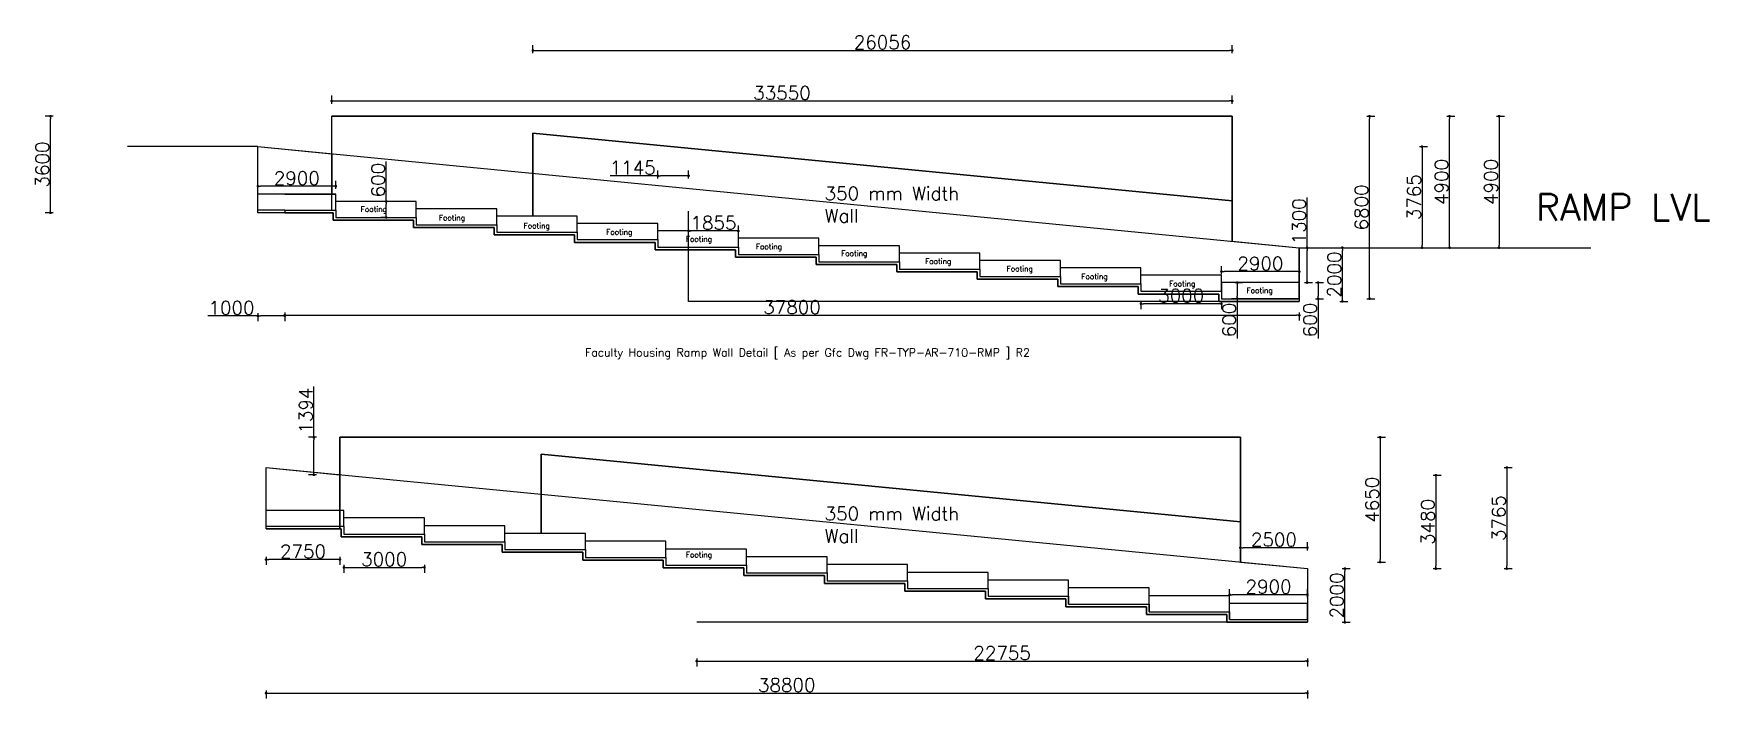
# Model space of a CAD drawing. Extents: x -200722 to 834823, y -494970 to 88783.
# Drawn here: x 772381 to 834823, y -128020 to -103244 of the extents above; entities that cross this region are included whole.
import ezdxf

# ---------------------------------------------------------------- set-up
doc = ezdxf.new("R2010")
doc.units = 0
doc.header["$LTSCALE"] = 100
doc.header["$MEASUREMENT"] = 0
doc.header["$PDMODE"] = 34
doc.layers.get('0').update_dxf_attribs({"linetype": 'CONTINUOUS'})
doc.layers.get('DEFPOINTS').update_dxf_attribs({"linetype": 'CONTINUOUS'})
doc.styles.get("Standard").update_dxf_attribs({"font": 'simplex.shx'})
doc.dimstyles.new('01 S.K', dxfattribs={"dimtxt": 230, "dimasz": 100, "dimexe": 200, "dimexo": 100, "dimgap": 50, "dimtad": 1, "dimdec": 0, "dimzin": 0, "dimdsep": 46, "dimtxsty": 'Standard', "dimblk": 'DOT', "dimcen": 0.09, "dimclrd": 4, "dimclre": 4, "dimclrt": 4, "dimadec": 0, "dimazin": 0, "dimtfac": 1, "dimtdec": 0, "dimtofl": 0, "dimtmove": 0, "dimatfit": 3, "dimfxl": 2, "dimtolj": 1, "dimtzin": 0, "dimarcsym": 1})

# ---------------------------------------------------------------- blocks, each defined once
blk = doc.blocks.new('_DOT')
at = {"color": 0, "linetype": 'ByBlock'}
blk.add_line((-0.5, 0), (-1, 0), dxfattribs=at)
at = {"color": 0, "linetype": 'ByBlock', "const_width": 0.5}
blk.add_lwpolyline([(-0.25, 0, 1), (0.25, 0, 1)], format="xyb", close=True, dxfattribs=at)
blk = doc.blocks.new('*D3039')
at = {"color": 4, "lineweight": -2, "ltscale": 0.4, "transparency": 16777216}
for p, q in [((822058, -106324), (822358, -106324)), ((822158, -113024), (822158, -106424)), ((822058, -113124), (822358, -113124))]:
    blk.add_line(p, q, dxfattribs=at)
at = {"layer": 'DEFPOINTS', "color": 0, "lineweight": -3, "ltscale": 0.4, "transparency": 16777216}
for p in [(819541, -106324), (822158, -106324), (819541, -113124)]:
    blk.add_point(p, dxfattribs=at)
at = {"color": 4, "lineweight": -2, "ltscale": 0.4, "transparency": 16777216, "xscale": 100, "yscale": 100, "zscale": 100}
for p, rotation in [((822158, -106324), 90), ((822158, -113124), 270)]:
    blk.add_blockref('_DOT', p, dxfattribs=dict(at, rotation=rotation))
at = {"color": 4, "lineweight": -3, "ltscale": 0.4, "transparency": 16777216, "insert": (821858, -109724), "char_height": 500, "attachment_point": 5, "rotation": 90}
blk.add_mtext('\\A1;6800', dxfattribs=at)
blk = doc.blocks.new('*D3040')
at = {"color": 4, "lineweight": -2, "ltscale": 0.4, "transparency": 16777216}
for p, q in [((825039, -106324), (825339, -106324)), ((825139, -111124), (825139, -106424)), ((825039, -111224), (825339, -111224))]:
    blk.add_line(p, q, dxfattribs=at)
at = {"layer": 'DEFPOINTS', "color": 0, "lineweight": -3, "ltscale": 0.4, "transparency": 16777216}
for p in [(819541, -106324), (825139, -106324), (819541, -111224)]:
    blk.add_point(p, dxfattribs=at)
at = {"color": 4, "lineweight": -2, "ltscale": 0.4, "transparency": 16777216, "xscale": 100, "yscale": 100, "zscale": 100}
for p, rotation in [((825139, -106324), 90), ((825139, -111224), 270)]:
    blk.add_blockref('_DOT', p, dxfattribs=dict(at, rotation=rotation))
at = {"color": 4, "lineweight": -3, "ltscale": 0.4, "transparency": 16777216, "insert": (824839, -108774), "char_height": 500, "attachment_point": 5, "rotation": 90}
blk.add_mtext('\\A1;4900', dxfattribs=at)
blk = doc.blocks.new('*D3041')
at = {"color": 4, "lineweight": -2, "ltscale": 0.4, "transparency": 16777216}
for p, q in [((785520, -109499), (785520, -108014)), ((785520, -109499), (785320, -109499)), ((785520, -109999), (785520, -109599)), ((785520, -110099), (785320, -110099))]:
    blk.add_line(p, q, dxfattribs=at)
at = {"layer": 'DEFPOINTS', "color": 0, "lineweight": -3, "ltscale": 0.4, "transparency": 16777216}
for p in [(785520, -109499), (785520, -109499), (785520, -110099)]:
    blk.add_point(p, dxfattribs=at)
at = {"color": 4, "lineweight": -2, "ltscale": 0.4, "transparency": 16777216, "xscale": 100, "yscale": 100, "zscale": 100}
for p, rotation in [((785520, -109499), 90), ((785520, -110099), 270)]:
    blk.add_blockref('_DOT', p, dxfattribs=dict(at, rotation=rotation))
at = {"color": 4, "lineweight": -3, "ltscale": 0.4, "transparency": 16777216, "insert": (785220, -108706), "char_height": 500, "attachment_point": 5, "rotation": 90}
blk.add_mtext('\\A1;600', dxfattribs=at)
blk = doc.blocks.new('*D3042')
at = {"color": 4, "lineweight": -2, "ltscale": 0.4, "transparency": 16777216}
for p, q in [((783491, -105858), (783491, -105558)), ((783591, -105758), (816941, -105758)), ((817041, -105858), (817041, -105558))]:
    blk.add_line(p, q, dxfattribs=at)
at = {"layer": 'DEFPOINTS', "color": 0, "lineweight": -3, "ltscale": 0.4, "transparency": 16777216}
for p in [(817041, -105758), (783491, -106324), (817041, -106324)]:
    blk.add_point(p, dxfattribs=at)
at = {"color": 4, "lineweight": -2, "ltscale": 0.4, "transparency": 16777216, "xscale": 100, "yscale": 100, "zscale": 100, "rotation": 180}
blk.add_blockref('_DOT', (783491, -105758), dxfattribs=at)
at = {"color": 4, "lineweight": -2, "ltscale": 0.4, "transparency": 16777216, "xscale": 100, "yscale": 100, "zscale": 100}
blk.add_blockref('_DOT', (817041, -105758), dxfattribs=at)
at = {"color": 4, "lineweight": -3, "ltscale": 0.4, "transparency": 16777216, "insert": (800266, -105458), "char_height": 500, "attachment_point": 5}
blk.add_mtext('\\A1;33550', dxfattribs=at)
blk = doc.blocks.new('*D3043')
at = {"color": 4, "lineweight": -2, "ltscale": 0.4, "transparency": 16777216}
for p, q in [((781741, -113642), (781741, -113942)), ((819541, -113642), (819541, -113942)), ((781841, -113742), (819441, -113742))]:
    blk.add_line(p, q, dxfattribs=at)
at = {"layer": 'DEFPOINTS', "color": 0, "lineweight": -3, "ltscale": 0.4, "transparency": 16777216}
for p in [(781741, -109924), (819541, -113224), (819541, -113742)]:
    blk.add_point(p, dxfattribs=at)
at = {"color": 4, "lineweight": -2, "ltscale": 0.4, "transparency": 16777216, "xscale": 100, "yscale": 100, "zscale": 100, "rotation": 180}
blk.add_blockref('_DOT', (781741, -113742), dxfattribs=at)
at = {"color": 4, "lineweight": -2, "ltscale": 0.4, "transparency": 16777216, "xscale": 100, "yscale": 100, "zscale": 100}
blk.add_blockref('_DOT', (819541, -113742), dxfattribs=at)
at = {"color": 4, "lineweight": -3, "ltscale": 0.4, "transparency": 16777216, "insert": (800641, -113442), "char_height": 500, "attachment_point": 5}
blk.add_mtext('\\A1;37800', dxfattribs=at)
blk = doc.blocks.new('*D3044')
at = {"color": 4, "lineweight": -2, "ltscale": 0.4, "transparency": 16777216}
for p, q in [((821046, -111224), (821346, -111224)), ((821146, -113124), (821146, -111324)), ((821046, -113224), (821346, -113224))]:
    blk.add_line(p, q, dxfattribs=at)
at = {"layer": 'DEFPOINTS', "color": 0, "lineweight": -3, "ltscale": 0.4, "transparency": 16777216}
for p in [(820454, -111224), (821146, -111224), (819541, -113224)]:
    blk.add_point(p, dxfattribs=at)
at = {"color": 4, "lineweight": -2, "ltscale": 0.4, "transparency": 16777216, "xscale": 100, "yscale": 100, "zscale": 100}
for p, rotation in [((821146, -111224), 90), ((821146, -113224), 270)]:
    blk.add_blockref('_DOT', p, dxfattribs=dict(at, rotation=rotation))
at = {"color": 4, "lineweight": -3, "ltscale": 0.4, "transparency": 16777216, "insert": (820846, -112224), "char_height": 500, "attachment_point": 5, "rotation": 90}
blk.add_mtext('\\A1;2000', dxfattribs=at)
blk = doc.blocks.new('*D3045')
at = {"color": 4, "lineweight": -2, "ltscale": 0.4, "transparency": 16777216}
for p, q in [((820141, -112524), (820441, -112524)), ((820241, -112624), (820241, -113024)), ((820141, -113124), (820441, -113124)), ((820241, -113124), (820241, -114610))]:
    blk.add_line(p, q, dxfattribs=at)
at = {"layer": 'DEFPOINTS', "color": 0, "lineweight": -3, "ltscale": 0.4, "transparency": 16777216}
for p in [(819541, -112524), (819541, -113124), (820241, -113124)]:
    blk.add_point(p, dxfattribs=at)
at = {"color": 4, "lineweight": -2, "ltscale": 0.4, "transparency": 16777216, "xscale": 100, "yscale": 100, "zscale": 100}
for p, rotation in [((820241, -112524), 90), ((820241, -113124), 270)]:
    blk.add_blockref('_DOT', p, dxfattribs=dict(at, rotation=rotation))
at = {"color": 4, "lineweight": -3, "ltscale": 0.4, "transparency": 16777216, "insert": (819941, -113917), "char_height": 500, "attachment_point": 5, "rotation": 90}
blk.add_mtext('\\A1;600', dxfattribs=at)
blk = doc.blocks.new('*D3046')
at = {"color": 4, "lineweight": -2, "ltscale": 0.4, "transparency": 16777216}
for p, q in [((819832, -111224), (819832, -109358)), ((819732, -111224), (820032, -111224)), ((819832, -112424), (819832, -111324)), ((819732, -112524), (820032, -112524))]:
    blk.add_line(p, q, dxfattribs=at)
at = {"layer": 'DEFPOINTS', "color": 0, "lineweight": -3, "ltscale": 0.4, "transparency": 16777216}
for p in [(819541, -111224), (819832, -111224), (819541, -112524)]:
    blk.add_point(p, dxfattribs=at)
at = {"color": 4, "lineweight": -2, "ltscale": 0.4, "transparency": 16777216, "xscale": 100, "yscale": 100, "zscale": 100}
for p, rotation in [((819832, -111224), 90), ((819832, -112524), 270)]:
    blk.add_blockref('_DOT', p, dxfattribs=dict(at, rotation=rotation))
at = {"color": 4, "lineweight": -3, "ltscale": 0.4, "transparency": 16777216, "insert": (819532, -110241), "char_height": 500, "attachment_point": 5, "rotation": 90}
blk.add_mtext('\\A1;1300', dxfattribs=at)
blk = doc.blocks.new('*D3047')
at = {"color": 4, "lineweight": -2, "ltscale": 0.4, "transparency": 16777216}
for p, q in [((790985, -103972), (790985, -103672)), ((791085, -103872), (816941, -103872)), ((817041, -103972), (817041, -103672))]:
    blk.add_line(p, q, dxfattribs=at)
at = {"layer": 'DEFPOINTS', "color": 0, "lineweight": -3, "ltscale": 0.4, "transparency": 16777216}
for p in [(817041, -103872), (817041, -109506), (790985, -110049)]:
    blk.add_point(p, dxfattribs=at)
at = {"color": 4, "lineweight": -2, "ltscale": 0.4, "transparency": 16777216, "xscale": 100, "yscale": 100, "zscale": 100, "rotation": 180}
blk.add_blockref('_DOT', (790985, -103872), dxfattribs=at)
at = {"color": 4, "lineweight": -2, "ltscale": 0.4, "transparency": 16777216, "xscale": 100, "yscale": 100, "zscale": 100}
blk.add_blockref('_DOT', (817041, -103872), dxfattribs=at)
at = {"color": 4, "lineweight": -3, "ltscale": 0.4, "transparency": 16777216, "insert": (804013, -103572), "char_height": 500, "attachment_point": 5}
blk.add_mtext('\\A1;26056', dxfattribs=at)
blk = doc.blocks.new('*D3048')
at = {"color": 4, "lineweight": -2, "ltscale": 0.4, "transparency": 16777216}
for p, q in [((773109, -106324), (772809, -106324)), ((773009, -109824), (773009, -106424)), ((773109, -109924), (772809, -109924))]:
    blk.add_line(p, q, dxfattribs=at)
at = {"layer": 'DEFPOINTS', "color": 0, "lineweight": -3, "ltscale": 0.4, "transparency": 16777216}
for p in [(773009, -106324), (783898, -106324), (781741, -109924)]:
    blk.add_point(p, dxfattribs=at)
at = {"color": 4, "lineweight": -2, "ltscale": 0.4, "transparency": 16777216, "xscale": 100, "yscale": 100, "zscale": 100}
for p, rotation in [((773009, -106324), 90), ((773009, -109924), 270)]:
    blk.add_blockref('_DOT', p, dxfattribs=dict(at, rotation=rotation))
at = {"color": 4, "lineweight": -3, "ltscale": 0.4, "transparency": 16777216, "insert": (772709, -108124), "char_height": 500, "attachment_point": 5, "rotation": 90}
blk.add_mtext('\\A1;3600', dxfattribs=at)
blk = doc.blocks.new('*D3049')
at = {"color": 4, "lineweight": -2, "ltscale": 0.4, "transparency": 16777216}
for p, q in [((826882, -106324), (827182, -106324)), ((826982, -106424), (826982, -111124)), ((826882, -111224), (827182, -111224))]:
    blk.add_line(p, q, dxfattribs=at)
at = {"layer": 'DEFPOINTS', "color": 0, "lineweight": -3, "ltscale": 0.4, "transparency": 16777216}
for p in [(817041, -106324), (819541, -111224), (826982, -111224)]:
    blk.add_point(p, dxfattribs=at)
at = {"color": 4, "lineweight": -2, "ltscale": 0.4, "transparency": 16777216, "xscale": 100, "yscale": 100, "zscale": 100}
for p, rotation in [((826982, -106324), 90), ((826982, -111224), 270)]:
    blk.add_blockref('_DOT', p, dxfattribs=dict(at, rotation=rotation))
at = {"color": 4, "lineweight": -3, "ltscale": 0.4, "transparency": 16777216, "insert": (826682, -108774), "char_height": 500, "attachment_point": 5, "rotation": 90}
blk.add_mtext('\\A1;4900', dxfattribs=at)
blk = doc.blocks.new('*D3050')
at = {"color": 4, "lineweight": -2, "ltscale": 0.4, "transparency": 16777216}
for p, q in [((824013, -107459), (824313, -107459)), ((824113, -107559), (824113, -111124)), ((824013, -111224), (824313, -111224))]:
    blk.add_line(p, q, dxfattribs=at)
at = {"layer": 'DEFPOINTS', "color": 0, "lineweight": -3, "ltscale": 0.4, "transparency": 16777216}
for p in [(780741, -107459), (819541, -111224), (824113, -111224)]:
    blk.add_point(p, dxfattribs=at)
at = {"color": 4, "lineweight": -2, "ltscale": 0.4, "transparency": 16777216, "xscale": 100, "yscale": 100, "zscale": 100}
for p, rotation in [((824113, -107459), 90), ((824113, -111224), 270)]:
    blk.add_blockref('_DOT', p, dxfattribs=dict(at, rotation=rotation))
at = {"color": 4, "lineweight": -3, "ltscale": 0.4, "transparency": 16777216, "insert": (823813, -109342), "char_height": 500, "attachment_point": 5, "rotation": 90}
blk.add_mtext('\\A1;3765', dxfattribs=at)
blk = doc.blocks.new('*D3051')
at = {"color": 4, "lineweight": -2, "ltscale": 0.4, "transparency": 16777216}
for p, q in [((780741, -113767), (778874, -113767)), ((780741, -113667), (780741, -113967)), ((781641, -113767), (780841, -113767)), ((781741, -113667), (781741, -113967))]:
    blk.add_line(p, q, dxfattribs=at)
at = {"layer": 'DEFPOINTS', "color": 0, "lineweight": -3, "ltscale": 0.4, "transparency": 16777216}
for p in [(780741, -109924), (781741, -109924), (780741, -113767)]:
    blk.add_point(p, dxfattribs=at)
at = {"color": 4, "lineweight": -2, "ltscale": 0.4, "transparency": 16777216, "xscale": 100, "yscale": 100, "zscale": 100, "rotation": 180}
blk.add_blockref('_DOT', (780741, -113767), dxfattribs=at)
at = {"color": 4, "lineweight": -2, "ltscale": 0.4, "transparency": 16777216, "xscale": 100, "yscale": 100, "zscale": 100}
blk.add_blockref('_DOT', (781741, -113767), dxfattribs=at)
at = {"color": 4, "lineweight": -3, "ltscale": 0.4, "transparency": 16777216, "insert": (779757, -113467), "char_height": 500, "attachment_point": 5}
blk.add_mtext('\\A1;1000', dxfattribs=at)
blk = doc.blocks.new('*D3052')
at = {"color": 4, "lineweight": -2, "ltscale": 0.4, "transparency": 16777216}
for p, q in [((781045, -127720), (781045, -128020)), ((781145, -127820), (819745, -127820)), ((819845, -127720), (819845, -128020))]:
    blk.add_line(p, q, dxfattribs=at)
at = {"layer": 'DEFPOINTS', "color": 0, "lineweight": -3, "ltscale": 0.4, "transparency": 16777216}
for p in [(781045, -121702), (819845, -125182), (819845, -127820)]:
    blk.add_point(p, dxfattribs=at)
at = {"color": 4, "lineweight": -2, "ltscale": 0.4, "transparency": 16777216, "xscale": 100, "yscale": 100, "zscale": 100, "rotation": 180}
blk.add_blockref('_DOT', (781045, -127820), dxfattribs=at)
at = {"color": 4, "lineweight": -2, "ltscale": 0.4, "transparency": 16777216, "xscale": 100, "yscale": 100, "zscale": 100}
blk.add_blockref('_DOT', (819845, -127820), dxfattribs=at)
at = {"color": 4, "lineweight": -3, "ltscale": 0.4, "transparency": 16777216, "insert": (800445, -127520), "char_height": 500, "attachment_point": 5}
blk.add_mtext('\\A1;38800', dxfattribs=at)
blk = doc.blocks.new('*D3053')
at = {"color": 4, "lineweight": -2, "ltscale": 0.4, "transparency": 16777216}
for p, q in [((824528, -119702), (824828, -119702)), ((824628, -119802), (824628, -123082)), ((824528, -123182), (824828, -123182))]:
    blk.add_line(p, q, dxfattribs=at)
at = {"layer": 'DEFPOINTS', "color": 0, "lineweight": -3, "ltscale": 0.4, "transparency": 16777216}
for p in [(781045, -119702), (819845, -123182), (824628, -123182)]:
    blk.add_point(p, dxfattribs=at)
at = {"color": 4, "lineweight": -2, "ltscale": 0.4, "transparency": 16777216, "xscale": 100, "yscale": 100, "zscale": 100}
for p, rotation in [((824628, -119702), 90), ((824628, -123182), 270)]:
    blk.add_blockref('_DOT', p, dxfattribs=dict(at, rotation=rotation))
at = {"color": 4, "lineweight": -3, "ltscale": 0.4, "transparency": 16777216, "insert": (824328, -121442), "char_height": 500, "attachment_point": 5, "rotation": 90}
blk.add_mtext('\\A1;3480', dxfattribs=at)
blk = doc.blocks.new('*D3054')
at = {"color": 4, "lineweight": -2, "ltscale": 0.4, "transparency": 16777216}
for p, q in [((822454, -118289), (822754, -118289)), ((822554, -118389), (822554, -122839)), ((822454, -122939), (822754, -122939))]:
    blk.add_line(p, q, dxfattribs=at)
at = {"layer": 'DEFPOINTS', "color": 0, "lineweight": -3, "ltscale": 0.4, "transparency": 16777216}
for p in [(817345, -118289), (817345, -122939), (822554, -122939)]:
    blk.add_point(p, dxfattribs=at)
at = {"color": 4, "lineweight": -2, "ltscale": 0.4, "transparency": 16777216, "xscale": 100, "yscale": 100, "zscale": 100}
for p, rotation in [((822554, -118289), 90), ((822554, -122939), 270)]:
    blk.add_blockref('_DOT', p, dxfattribs=dict(at, rotation=rotation))
at = {"color": 4, "lineweight": -3, "ltscale": 0.4, "transparency": 16777216, "insert": (822254, -120614), "char_height": 500, "attachment_point": 5, "rotation": 90}
blk.add_mtext('\\A1;4650', dxfattribs=at)
blk = doc.blocks.new('*D3056')
at = {"color": 4, "lineweight": -2, "ltscale": 0.4, "transparency": 16777216}
for p, q in [((827170, -119417), (827470, -119417)), ((827270, -119517), (827270, -123082)), ((827170, -123182), (827470, -123182))]:
    blk.add_line(p, q, dxfattribs=at)
at = {"layer": 'DEFPOINTS', "color": 0, "lineweight": -3, "ltscale": 0.4, "transparency": 16777216}
for p in [(781045, -119417), (819845, -123182), (827270, -123182)]:
    blk.add_point(p, dxfattribs=at)
at = {"color": 4, "lineweight": -2, "ltscale": 0.4, "transparency": 16777216, "xscale": 100, "yscale": 100, "zscale": 100}
for p, rotation in [((827270, -119417), 90), ((827270, -123182), 270)]:
    blk.add_blockref('_DOT', p, dxfattribs=dict(at, rotation=rotation))
at = {"color": 4, "lineweight": -3, "ltscale": 0.4, "transparency": 16777216, "insert": (826970, -121299), "char_height": 500, "attachment_point": 5, "rotation": 90}
blk.add_mtext('\\A1;3765', dxfattribs=at)
blk = doc.blocks.new('*D3057')
at = {"color": 4, "lineweight": -2, "ltscale": 0.4, "transparency": 16777216}
for p, q in [((821137, -123182), (821437, -123182)), ((821237, -125082), (821237, -123282)), ((821137, -125182), (821437, -125182))]:
    blk.add_line(p, q, dxfattribs=at)
at = {"layer": 'DEFPOINTS', "color": 0, "lineweight": -3, "ltscale": 0.4, "transparency": 16777216}
for p in [(819845, -123182), (821237, -123182), (819845, -125182)]:
    blk.add_point(p, dxfattribs=at)
at = {"color": 4, "lineweight": -2, "ltscale": 0.4, "transparency": 16777216, "xscale": 100, "yscale": 100, "zscale": 100}
for p, rotation in [((821237, -123182), 90), ((821237, -125182), 270)]:
    blk.add_blockref('_DOT', p, dxfattribs=dict(at, rotation=rotation))
at = {"color": 4, "lineweight": -3, "ltscale": 0.4, "transparency": 16777216, "insert": (820937, -124182), "char_height": 500, "attachment_point": 5, "rotation": 90}
blk.add_mtext('\\A1;2000', dxfattribs=at)
blk = doc.blocks.new('*D3058')
at = {"color": 4, "lineweight": -2, "ltscale": 0.4, "transparency": 16777216}
for p, q in [((817345, -122501), (817345, -122201)), ((819845, -122501), (819845, -122201)), ((819745, -122401), (817445, -122401))]:
    blk.add_line(p, q, dxfattribs=at)
at = {"layer": 'DEFPOINTS', "color": 0, "lineweight": -3, "ltscale": 0.4, "transparency": 16777216}
for p in [(817345, -122401), (817345, -122939), (819845, -123182)]:
    blk.add_point(p, dxfattribs=at)
at = {"color": 4, "lineweight": -2, "ltscale": 0.4, "transparency": 16777216, "xscale": 100, "yscale": 100, "zscale": 100, "rotation": 180}
blk.add_blockref('_DOT', (817345, -122401), dxfattribs=at)
at = {"color": 4, "lineweight": -2, "ltscale": 0.4, "transparency": 16777216, "xscale": 100, "yscale": 100, "zscale": 100}
blk.add_blockref('_DOT', (819845, -122401), dxfattribs=at)
at = {"color": 4, "lineweight": -3, "ltscale": 0.4, "transparency": 16777216, "insert": (818595, -122101), "char_height": 500, "attachment_point": 5}
blk.add_mtext('\\A1;2500', dxfattribs=at)
blk = doc.blocks.new('*D3059')
at = {"color": 4, "lineweight": -2, "ltscale": 0.4, "transparency": 16777216}
for p, q in [((782825, -118289), (782825, -116399)), ((782925, -118289), (782625, -118289)), ((782825, -119584), (782825, -118389)), ((782925, -119684), (782625, -119684))]:
    blk.add_line(p, q, dxfattribs=at)
at = {"layer": 'DEFPOINTS', "color": 0, "lineweight": -3, "ltscale": 0.4, "transparency": 16777216}
for p in [(782825, -118289), (783795, -118289), (783795, -119684)]:
    blk.add_point(p, dxfattribs=at)
at = {"color": 4, "lineweight": -2, "ltscale": 0.4, "transparency": 16777216, "xscale": 100, "yscale": 100, "zscale": 100}
for p, rotation in [((782825, -118289), 90), ((782825, -119684), 270)]:
    blk.add_blockref('_DOT', p, dxfattribs=dict(at, rotation=rotation))
at = {"color": 4, "lineweight": -3, "ltscale": 0.4, "transparency": 16777216, "insert": (782525, -117294), "char_height": 500, "attachment_point": 5, "rotation": 90}
blk.add_mtext('\\A1;1394', dxfattribs=at)
blk = doc.blocks.new('*D3063')
at = {"color": 4, "lineweight": -2, "ltscale": 0.4, "transparency": 16777216}
for p, q in [((816641, -112214), (816641, -111914)), ((819441, -112114), (816741, -112114)), ((819541, -112214), (819541, -111914))]:
    blk.add_line(p, q, dxfattribs=at)
at = {"layer": 'DEFPOINTS', "color": 0, "lineweight": -3, "ltscale": 0.4, "transparency": 16777216}
for p in [(816641, -112114), (816641, -112524), (819541, -112524)]:
    blk.add_point(p, dxfattribs=at)
at = {"color": 4, "lineweight": -2, "ltscale": 0.4, "transparency": 16777216, "xscale": 100, "yscale": 100, "zscale": 100, "rotation": 180}
blk.add_blockref('_DOT', (816641, -112114), dxfattribs=at)
at = {"color": 4, "lineweight": -2, "ltscale": 0.4, "transparency": 16777216, "xscale": 100, "yscale": 100, "zscale": 100}
blk.add_blockref('_DOT', (819541, -112114), dxfattribs=at)
at = {"color": 4, "lineweight": -3, "ltscale": 0.4, "transparency": 16777216, "insert": (818091, -111814), "char_height": 500, "attachment_point": 5}
blk.add_mtext('\\A1;2900', dxfattribs=at)
blk = doc.blocks.new('*D3064')
at = {"color": 4, "lineweight": -2, "ltscale": 0.4, "transparency": 16777216}
for p, q in [((817141, -112524), (817428, -112524)), ((817228, -112624), (817228, -113024)), ((817228, -113124), (817428, -113124)), ((817228, -113124), (817228, -114610))]:
    blk.add_line(p, q, dxfattribs=at)
at = {"layer": 'DEFPOINTS', "color": 0, "lineweight": -3, "ltscale": 0.4, "transparency": 16777216}
for p in [(817041, -112524), (817144, -113124), (817228, -113124)]:
    blk.add_point(p, dxfattribs=at)
at = {"color": 4, "lineweight": -2, "ltscale": 0.4, "transparency": 16777216, "xscale": 100, "yscale": 100, "zscale": 100}
for p, rotation in [((817228, -112524), 90), ((817228, -113124), 270)]:
    blk.add_blockref('_DOT', p, dxfattribs=dict(at, rotation=rotation))
at = {"color": 4, "lineweight": -3, "ltscale": 0.4, "transparency": 16777216, "insert": (816928, -113917), "char_height": 500, "attachment_point": 5, "rotation": 90}
blk.add_mtext('\\A1;600', dxfattribs=at)
blk = doc.blocks.new('*D3065')
at = {"color": 4, "lineweight": -2, "ltscale": 0.4, "transparency": 16777216}
for p, q in [((813641, -113213), (813641, -113513)), ((816541, -113313), (813741, -113313)), ((816641, -113213), (816641, -113513))]:
    blk.add_line(p, q, dxfattribs=at)
at = {"layer": 'DEFPOINTS', "color": 0, "lineweight": -3, "ltscale": 0.4, "transparency": 16777216}
for p in [(816641, -112387), (813641, -112412), (813641, -113313)]:
    blk.add_point(p, dxfattribs=at)
at = {"color": 4, "lineweight": -2, "ltscale": 0.4, "transparency": 16777216, "xscale": 100, "yscale": 100, "zscale": 100, "rotation": 180}
blk.add_blockref('_DOT', (813641, -113313), dxfattribs=at)
at = {"color": 4, "lineweight": -2, "ltscale": 0.4, "transparency": 16777216, "xscale": 100, "yscale": 100, "zscale": 100}
blk.add_blockref('_DOT', (816641, -113313), dxfattribs=at)
at = {"color": 4, "lineweight": -3, "ltscale": 0.4, "transparency": 16777216, "insert": (815141, -113013), "char_height": 500, "attachment_point": 5}
blk.add_mtext('\\A1;3000', dxfattribs=at)
blk = doc.blocks.new('*D3066')
at = {"color": 4, "lineweight": -2, "ltscale": 0.4, "transparency": 16777216}
for p, q in [((780741, -109035), (780741, -108735)), ((783541, -108935), (780841, -108935)), ((783641, -109035), (783641, -108735))]:
    blk.add_line(p, q, dxfattribs=at)
at = {"layer": 'DEFPOINTS', "color": 0, "lineweight": -3, "ltscale": 0.4, "transparency": 16777216}
for p in [(780741, -108935), (780741, -109224), (783641, -109224)]:
    blk.add_point(p, dxfattribs=at)
at = {"color": 4, "lineweight": -2, "ltscale": 0.4, "transparency": 16777216, "xscale": 100, "yscale": 100, "zscale": 100, "rotation": 180}
blk.add_blockref('_DOT', (780741, -108935), dxfattribs=at)
at = {"color": 4, "lineweight": -2, "ltscale": 0.4, "transparency": 16777216, "xscale": 100, "yscale": 100, "zscale": 100}
blk.add_blockref('_DOT', (783641, -108935), dxfattribs=at)
at = {"color": 4, "lineweight": -3, "ltscale": 0.4, "transparency": 16777216, "insert": (782191, -108635), "char_height": 500, "attachment_point": 5}
blk.add_mtext('\\A1;2900', dxfattribs=at)
blk = doc.blocks.new('*D3068')
at = {"color": 4, "lineweight": -2, "ltscale": 0.4, "transparency": 16777216}
for p, q in [((796786, -110599), (796786, -110399)), ((798641, -110599), (798641, -110399)), ((798541, -110599), (796886, -110599))]:
    blk.add_line(p, q, dxfattribs=at)
at = {"layer": 'DEFPOINTS', "color": 0, "lineweight": -3, "ltscale": 0.4, "transparency": 16777216}
for p in [(796786, -110599), (796786, -110599), (798641, -110599)]:
    blk.add_point(p, dxfattribs=at)
at = {"color": 4, "lineweight": -2, "ltscale": 0.4, "transparency": 16777216, "xscale": 100, "yscale": 100, "zscale": 100, "rotation": 180}
blk.add_blockref('_DOT', (796786, -110599), dxfattribs=at)
at = {"color": 4, "lineweight": -2, "ltscale": 0.4, "transparency": 16777216, "xscale": 100, "yscale": 100, "zscale": 100}
blk.add_blockref('_DOT', (798641, -110599), dxfattribs=at)
at = {"color": 4, "lineweight": -3, "ltscale": 0.4, "transparency": 16777216, "insert": (797713, -110299), "char_height": 500, "attachment_point": 5}
blk.add_mtext('\\A1;1855', dxfattribs=at)
blk = doc.blocks.new('*D3069')
at = {"color": 4, "lineweight": -2, "ltscale": 0.4, "transparency": 16777216}
for p, q in [((795641, -108543), (793869, -108543)), ((795641, -108643), (795641, -108343)), ((796686, -108543), (795741, -108543)), ((796786, -108643), (796786, -108343))]:
    blk.add_line(p, q, dxfattribs=at)
at = {"layer": 'DEFPOINTS', "color": 0, "lineweight": -3, "ltscale": 0.4, "transparency": 16777216}
for p in [(795641, -108543), (795641, -110324), (796786, -110042)]:
    blk.add_point(p, dxfattribs=at)
at = {"color": 4, "lineweight": -2, "ltscale": 0.4, "transparency": 16777216, "xscale": 100, "yscale": 100, "zscale": 100, "rotation": 180}
blk.add_blockref('_DOT', (795641, -108543), dxfattribs=at)
at = {"color": 4, "lineweight": -2, "ltscale": 0.4, "transparency": 16777216, "xscale": 100, "yscale": 100, "zscale": 100}
blk.add_blockref('_DOT', (796786, -108543), dxfattribs=at)
at = {"color": 4, "lineweight": -3, "ltscale": 0.4, "transparency": 16777216, "insert": (794705, -108243), "char_height": 500, "attachment_point": 5}
blk.add_mtext('\\A1;1145', dxfattribs=at)
blk = doc.blocks.new('*D3070')
at = {"color": 4, "lineweight": -2, "ltscale": 0.4, "transparency": 16777216}
for p, q in [((781045, -122743), (781045, -123043)), ((783695, -122843), (781145, -122843)), ((783795, -122743), (783795, -123043))]:
    blk.add_line(p, q, dxfattribs=at)
at = {"layer": 'DEFPOINTS', "color": 0, "lineweight": -3, "ltscale": 0.4, "transparency": 16777216}
for p in [(781045, -120348), (783795, -120348), (781045, -122843)]:
    blk.add_point(p, dxfattribs=at)
at = {"color": 4, "lineweight": -2, "ltscale": 0.4, "transparency": 16777216, "xscale": 100, "yscale": 100, "zscale": 100, "rotation": 180}
blk.add_blockref('_DOT', (781045, -122843), dxfattribs=at)
at = {"color": 4, "lineweight": -2, "ltscale": 0.4, "transparency": 16777216, "xscale": 100, "yscale": 100, "zscale": 100}
blk.add_blockref('_DOT', (783795, -122843), dxfattribs=at)
at = {"color": 4, "lineweight": -3, "ltscale": 0.4, "transparency": 16777216, "insert": (782420, -122543), "char_height": 500, "attachment_point": 5}
blk.add_mtext('\\A1;2750', dxfattribs=at)
blk = doc.blocks.new('*D3071')
at = {"color": 4, "lineweight": -2, "ltscale": 0.4, "transparency": 16777216}
for p, q in [((783945, -123037), (783945, -123337)), ((784045, -123137), (786845, -123137)), ((786945, -123037), (786945, -123337))]:
    blk.add_line(p, q, dxfattribs=at)
at = {"layer": 'DEFPOINTS', "color": 0, "lineweight": -3, "ltscale": 0.4, "transparency": 16777216}
for p in [(783945, -121012), (786945, -121292), (786945, -123137)]:
    blk.add_point(p, dxfattribs=at)
at = {"color": 4, "lineweight": -2, "ltscale": 0.4, "transparency": 16777216, "xscale": 100, "yscale": 100, "zscale": 100, "rotation": 180}
blk.add_blockref('_DOT', (783945, -123137), dxfattribs=at)
at = {"color": 4, "lineweight": -2, "ltscale": 0.4, "transparency": 16777216, "xscale": 100, "yscale": 100, "zscale": 100}
blk.add_blockref('_DOT', (786945, -123137), dxfattribs=at)
at = {"color": 4, "lineweight": -3, "ltscale": 0.4, "transparency": 16777216, "insert": (785445, -122837), "char_height": 500, "attachment_point": 5}
blk.add_mtext('\\A1;3000', dxfattribs=at)
blk = doc.blocks.new('*D3072')
at = {"color": 4, "lineweight": -2, "ltscale": 0.4, "transparency": 16777216}
for p, q in [((816945, -124253), (816945, -123953)), ((819745, -124153), (817045, -124153)), ((819845, -124253), (819845, -123953))]:
    blk.add_line(p, q, dxfattribs=at)
at = {"layer": 'DEFPOINTS', "color": 0, "lineweight": -3, "ltscale": 0.4, "transparency": 16777216}
for p in [(816945, -124153), (816945, -124482), (819845, -124482)]:
    blk.add_point(p, dxfattribs=at)
at = {"color": 4, "lineweight": -2, "ltscale": 0.4, "transparency": 16777216, "xscale": 100, "yscale": 100, "zscale": 100, "rotation": 180}
blk.add_blockref('_DOT', (816945, -124153), dxfattribs=at)
at = {"color": 4, "lineweight": -2, "ltscale": 0.4, "transparency": 16777216, "xscale": 100, "yscale": 100, "zscale": 100}
blk.add_blockref('_DOT', (819845, -124153), dxfattribs=at)
at = {"color": 4, "lineweight": -3, "ltscale": 0.4, "transparency": 16777216, "insert": (818395, -123853), "char_height": 500, "attachment_point": 5}
blk.add_mtext('\\A1;2900', dxfattribs=at)
blk = doc.blocks.new('*D3073')
at = {"color": 4, "lineweight": -2, "ltscale": 0.4, "transparency": 16777216}
for p, q in [((797090, -126527), (797090, -126827)), ((797190, -126627), (819745, -126627)), ((819845, -126527), (819845, -126827))]:
    blk.add_line(p, q, dxfattribs=at)
at = {"layer": 'DEFPOINTS', "color": 0, "lineweight": -3, "ltscale": 0.4, "transparency": 16777216}
for p in [(797090, -125182), (819845, -125182), (819845, -126627)]:
    blk.add_point(p, dxfattribs=at)
at = {"color": 4, "lineweight": -2, "ltscale": 0.4, "transparency": 16777216, "xscale": 100, "yscale": 100, "zscale": 100, "rotation": 180}
blk.add_blockref('_DOT', (797090, -126627), dxfattribs=at)
at = {"color": 4, "lineweight": -2, "ltscale": 0.4, "transparency": 16777216, "xscale": 100, "yscale": 100, "zscale": 100}
blk.add_blockref('_DOT', (819845, -126627), dxfattribs=at)
at = {"color": 4, "lineweight": -3, "ltscale": 0.4, "transparency": 16777216, "insert": (808467, -126327), "char_height": 500, "attachment_point": 5}
blk.add_mtext('\\A1;22755', dxfattribs=at)

msp = doc.modelspace()

# ---------------------------------------------------------------- linework, layer by layer
at = {"color": 18, "lineweight": -3, "ltscale": 0.4, "true_color": 0x000000}
for p, q in [((817040.5, -106324.3), (783490.5, -106324.3)), ((783490.5, -108077.1), (783490.5, -106324.3)), ((817040.5, -110981.7), (817040.5, -106324.3)), ((790984.5, -110049.3), (790984.5, -106953.4)), ((817040.5, -109481.7), (790984.5, -106953.4)), ((780740.5, -107459.3), (775884.1, -107459.3)), ((780740.5, -107924.3), (780740.5, -107459.3)), ((780740.5, -107459.3), (819540.5, -111224.3)), ((780740.5, -109924.3), (780740.5, -107924.3)), ((783490.5, -109824.3), (783490.5, -108077.1)), ((781740.5, -109224.3), (780740.5, -109224.3)), ((781740.5, -109224.3), (783640.5, -109224.3)), ((783640.5, -109224.3), (783490.5, -109224.3)), ((783640.5, -109824.3), (783640.5, -109224.3)), ((781740.5, -109824.3), (780740.5, -109824.3)), ((780740.5, -109924.3), (780740.5, -109824.3)), ((781740.5, -109824.3), (781740.5, -109924.3)), ((781740.5, -109824.3), (783640.5, -109824.3)), ((786640.5, -109499.3), (783640.5, -109499.3)), ((783640.5, -109824.3), (783640.5, -109499.3)), ((783640.5, -109824.3), (783640.5, -110099.3)), ((786640.5, -110099.3), (786640.5, -109499.3)), ((789640.5, -109774.3), (786640.5, -109774.3)), ((786640.5, -110099.3), (786640.5, -109774.3)), ((789640.5, -110374.3), (789640.5, -109774.3)), ((796785.5, -113224.3), (796785.5, -109865.7)), ((817040.5, -110981.7), (817040.5, -109481.7)), ((781740.5, -109924.3), (780740.5, -109924.3)), ((783540.5, -109924.3), (781740.5, -109924.3)), ((783540.5, -110199.3), (783540.5, -109924.3)), ((786540.5, -110199.3), (783540.5, -110199.3)), ((783640.5, -110099.3), (786640.5, -110099.3)), ((786540.5, -110474.3), (786540.5, -110199.3)), ((789540.5, -110474.3), (786540.5, -110474.3)), ((786640.5, -110099.3), (786640.5, -110374.3)), ((786640.5, -110374.3), (789640.5, -110374.3)), ((789540.5, -110749.3), (789540.5, -110474.3)), ((792640.5, -110049.3), (789640.5, -110049.3)), ((789640.5, -110374.3), (789640.5, -110049.3)), ((789640.5, -110374.3), (789640.5, -110649.3)), ((792640.5, -110649.3), (792640.5, -110049.3)), ((795640.5, -110324.3), (792640.5, -110324.3)), ((792640.5, -110649.3), (792640.5, -110324.3)), ((795640.5, -110924.3), (795640.5, -110324.3)), ((792540.5, -110749.3), (789540.5, -110749.3)), ((789640.5, -110649.3), (792640.5, -110649.3)), ((792540.5, -111024.3), (792540.5, -110749.3)), ((795540.5, -111024.3), (792540.5, -111024.3)), ((792640.5, -110649.3), (792640.5, -110924.3)), ((792640.5, -110924.3), (795640.5, -110924.3)), ((795540.5, -111299.3), (795540.5, -111024.3)), ((798640.5, -110599.3), (795640.5, -110599.3)), ((795640.5, -110924.3), (795640.5, -110599.3)), ((795640.5, -110924.3), (795640.5, -111199.3)), ((798640.5, -111199.3), (798640.5, -110599.3)), ((801640.5, -110874.3), (798640.5, -110874.3)), ((798640.5, -111199.3), (798640.5, -110874.3)), ((801640.5, -111474.3), (801640.5, -110874.3)), ((798540.5, -111299.3), (795540.5, -111299.3)), ((795640.5, -111199.3), (798640.5, -111199.3)), ((798540.5, -111574.3), (798540.5, -111299.3)), ((801540.5, -111574.3), (798540.5, -111574.3)), ((798640.5, -111199.3), (798640.5, -111474.3)), ((798640.5, -111474.3), (801640.5, -111474.3)), ((801540.5, -111849.3), (801540.5, -111574.3)), ((804640.5, -111149.3), (801640.5, -111149.3)), ((801640.5, -111474.3), (801640.5, -111149.3)), ((801640.5, -111474.3), (801640.5, -111749.3)), ((801640.5, -111749.3), (804640.5, -111749.3)), ((804640.5, -111749.3), (804640.5, -111149.3)), ((807640.5, -111424.3), (804640.5, -111424.3)), ((804640.5, -111749.3), (804640.5, -111424.3)), ((804640.5, -111749.3), (804640.5, -112024.3)), ((807640.5, -112024.3), (807640.5, -111424.3)), ((810640.5, -111699.3), (807640.5, -111699.3)), ((807640.5, -112024.3), (807640.5, -111699.3)), ((810640.5, -112299.3), (810640.5, -111699.3)), ((819540.5, -111224.3), (819540.5, -113124.3)), ((819540.5, -113124.3), (819540.5, -111224.3)), ((819540.5, -111224.3), (830399.7, -111224.3)), ((804540.5, -111849.3), (801540.5, -111849.3)), ((804540.5, -112124.3), (804540.5, -111849.3)), ((807540.5, -112124.3), (804540.5, -112124.3)), ((804640.5, -112024.3), (807640.5, -112024.3)), ((807540.5, -112399.3), (807540.5, -112124.3)), ((807640.5, -112024.3), (807640.5, -112299.3)), ((807640.5, -112299.3), (810640.5, -112299.3)), ((813640.5, -111974.3), (810640.5, -111974.3)), ((810640.5, -112299.3), (810640.5, -111974.3)), ((810640.5, -112299.3), (810640.5, -112574.3)), ((813640.5, -112574.3), (813640.5, -111974.3)), ((816640.5, -112249.3), (813640.5, -112249.3)), ((813640.5, -112574.3), (813640.5, -112249.3)), ((816640.5, -112849.3), (816640.5, -112249.3)), ((810540.5, -112399.3), (807540.5, -112399.3)), ((810540.5, -112674.3), (810540.5, -112399.3)), ((813540.5, -112674.3), (810540.5, -112674.3)), ((810640.5, -112574.3), (813640.5, -112574.3)), ((813540.5, -112949.3), (813540.5, -112674.3)), ((816540.5, -112949.3), (813540.5, -112949.3)), ((813640.5, -112574.3), (813640.5, -112849.3)), ((813640.5, -112849.3), (816640.5, -112849.3)), ((816540.5, -113224.3), (816540.5, -112949.3)), ((819540.5, -112524.3), (816640.5, -112524.3)), ((816640.5, -112849.3), (816640.5, -112524.3)), ((816640.5, -112849.3), (816640.5, -113124.3)), ((819540.5, -113124.3), (819540.5, -112524.3)), ((819540.5, -113224.3), (796785.5, -113224.3)), ((819540.5, -113224.3), (816540.5, -113224.3)), ((816640.5, -113124.3), (819540.5, -113124.3)), ((819540.5, -113124.3), (817040.5, -113124.3)), ((819540.5, -113124.3), (819540.5, -113224.3)), ((783794.8, -118289.3), (783794.8, -121701.9)), ((817344.8, -118289.3), (783794.8, -118289.3)), ((817344.8, -122939.3), (817344.8, -118289.3)), ((817344.8, -118531.9), (817344.8, -122939.3)), ((817344.8, -121439.3), (791288.8, -118911)), ((791288.8, -121871.9), (791288.8, -118911)), ((781044.8, -119701.9), (781044.8, -119416.9)), ((781044.8, -119416.9), (819844.8, -123181.9)), ((781044.8, -121701.9), (781044.8, -119701.9)), ((781044.8, -121701.9), (781044.8, -119701.9)), ((783794.8, -121701.9), (783794.8, -119701.9)), ((783944.8, -121011.9), (781044.8, -121011.9)), ((783944.8, -121611.9), (783944.8, -121011.9)), ((783844.8, -121701.9), (781044.8, -121701.9)), ((783844.8, -121991.9), (783844.8, -121701.9)), ((786944.8, -121291.9), (783944.8, -121291.9)), ((783944.8, -121611.9), (783944.8, -121291.9)), ((786944.8, -121891.9), (786944.8, -121291.9)), ((789944.8, -121581.9), (786944.8, -121581.9)), ((786944.8, -121901.9), (786944.8, -121581.9)), ((789944.8, -122181.9), (789944.8, -121581.9)), ((817344.8, -122939.3), (817344.8, -121439.3)), ((817344.8, -122939.3), (817344.8, -121457.7)), ((786844.8, -121991.9), (783844.8, -121991.9)), ((786844.8, -122281.9), (786844.8, -121991.9)), ((789844.8, -122281.9), (786844.8, -122281.9)), ((789844.8, -122571.9), (789844.8, -122281.9)), ((792944.8, -121871.9), (789944.8, -121871.9)), ((789944.8, -122191.9), (789944.8, -121871.9)), ((792944.8, -122471.9), (792944.8, -121871.9)), ((795944.8, -122161.9), (792944.8, -122161.9)), ((792944.8, -122481.9), (792944.8, -122161.9)), ((795944.8, -122761.9), (795944.8, -122161.9)), ((792844.8, -122571.9), (789844.8, -122571.9)), ((792844.8, -122861.9), (792844.8, -122571.9)), ((795844.8, -122861.9), (792844.8, -122861.9)), ((795844.8, -123151.9), (795844.8, -122861.9)), ((798944.8, -122451.9), (795944.8, -122451.9)), ((795944.8, -122771.9), (795944.8, -122451.9)), ((798944.8, -123051.9), (798944.8, -122451.9)), ((801944.8, -122741.9), (798944.8, -122741.9)), ((798944.8, -123061.9), (798944.8, -122741.9)), ((801944.8, -123341.9), (801944.8, -122741.9)), ((798844.8, -123151.9), (795844.8, -123151.9)), ((798844.8, -123441.9), (798844.8, -123151.9)), ((801844.8, -123441.9), (798844.8, -123441.9)), ((801844.8, -123731.9), (801844.8, -123441.9)), ((804944.8, -123031.9), (801944.8, -123031.9)), ((801944.8, -123351.9), (801944.8, -123031.9)), ((804944.8, -123631.9), (804944.8, -123031.9)), ((807944.8, -123321.9), (804944.8, -123321.9)), ((804944.8, -123641.9), (804944.8, -123321.9)), ((807944.8, -123921.9), (807944.8, -123321.9)), ((810944.8, -123611.9), (807944.8, -123611.9)), ((807944.8, -123931.9), (807944.8, -123611.9)), ((810944.8, -124211.9), (810944.8, -123611.9)), ((819844.8, -123181.9), (819844.8, -125181.9)), ((804844.8, -123731.9), (801844.8, -123731.9)), ((804844.8, -124021.9), (804844.8, -123731.9)), ((807844.8, -124021.9), (804844.8, -124021.9)), ((807844.8, -124311.9), (807844.8, -124021.9)), ((813944.8, -123901.9), (810944.8, -123901.9)), ((810944.8, -124501.9), (810944.8, -123901.9)), ((810944.8, -124221.9), (810944.8, -123901.9)), ((813944.8, -124501.9), (813944.8, -123901.9)), ((816944.8, -124191.9), (813944.8, -124191.9)), ((813944.8, -124791.9), (813944.8, -124191.9)), ((816944.8, -124791.9), (816944.8, -124191.9)), ((810844.8, -124311.9), (807844.8, -124311.9)), ((810844.8, -124601.9), (810844.8, -124311.9)), ((813844.8, -124601.9), (810844.8, -124601.9)), ((813844.8, -124891.9), (813844.8, -124601.9)), ((819844.8, -124481.9), (816944.8, -124481.9)), ((816944.8, -125081.9), (816944.8, -124481.9)), ((819844.8, -125081.9), (819844.8, -124481.9)), ((819844.8, -125181.9), (797089.8, -125181.9)), ((816844.8, -124891.9), (813844.8, -124891.9)), ((816844.8, -125181.9), (816844.8, -124891.9)), ((819844.8, -125181.9), (816844.8, -125181.9))]:
    msp.add_line(p, q, dxfattribs=at)
at = {"color": 3, "lineweight": -3, "ltscale": 0.4}
for p, q in [((819540.5, -111224.3), (819540.5, -112524.3)), ((817040.5, -113124.3), (817040.5, -113107.3))]:
    msp.add_line(p, q, dxfattribs=at)
at = {"color": 18, "lineweight": -3, "ltscale": 0.4, "true_color": 0x000000}
for points in [[(783490.5, -109224.3), (783490.5, -106324.3), (817040.5, -106324.3), (817040.5, -109481.7), (790984.5, -106953.4), (790984.5, -110049.3), (789640.5, -110049.3), (789640.5, -109774.3), (786640.5, -109774.3), (786640.5, -109499.3), (783640.5, -109499.3), (783640.5, -109224.3), (783490.5, -109224.3)], [(790984.5, -110049.3), (790984.5, -106953.4), (817040.5, -109481.7), (817040.5, -110981.7), (819540.5, -111224.3), (819540.5, -112524.3), (816640.5, -112524.3), (816640.5, -112249.3), (813640.5, -112249.3), (813640.5, -111974.3), (810640.5, -111974.3), (810640.5, -111699.3), (807640.5, -111699.3), (807640.5, -111424.3), (804640.5, -111424.3), (804640.5, -111149.3), (801640.5, -111149.3), (801640.5, -110874.3), (798640.5, -110874.3), (798640.5, -110599.3), (795640.5, -110599.3), (795640.5, -110324.3), (792640.5, -110324.3), (792640.5, -110049.3), (790984.5, -110049.3), (790984.5, -106953.4)], [(780740.5, -109224.3), (780740.5, -107459.3), (783490.5, -107726.2), (783490.5, -109224.3), (780740.5, -109224.3)], [(781740.5, -109924.3), (783540.5, -109924.3), (783540.5, -110199.3), (786540.5, -110199.3), (786540.5, -110474.3), (789540.5, -110474.3), (789540.5, -110749.3), (792540.5, -110749.3), (792540.5, -111024.3), (795540.5, -111024.3), (795540.5, -111299.3), (798540.5, -111299.3), (798540.5, -111574.3), (801540.5, -111574.3), (801540.5, -111849.3), (804540.5, -111849.3), (804540.5, -112124.3), (807540.5, -112124.3), (807540.5, -112399.3), (810540.5, -112399.3), (810540.5, -112674.3), (813540.5, -112674.3), (813540.5, -112949.3), (816540.5, -112949.3), (816540.5, -113224.3), (819540.5, -113224.3)], [(816640.5, -112524.3), (816640.5, -113124.3), (819540.5, -113124.3), (819540.5, -112524.3), (816640.5, -112524.3)], [(783794.8, -121011.9), (783794.8, -118289.3), (817344.8, -118289.3), (817344.8, -121439.3), (791288.8, -118911), (791288.8, -121871.9), (789944.8, -121871.9), (789944.8, -121581.9), (786944.8, -121581.9), (786944.8, -121291.9), (783944.8, -121291.9), (783944.8, -121011.9), (783794.8, -121011.9), (783794.8, -118289.3)], [(791288.8, -121871.9), (791288.8, -118911), (817344.8, -121439.3), (817344.8, -122939.3), (819844.8, -123181.9)], [(791288.8, -121871.9), (791288.8, -118911), (817344.8, -121439.3), (817344.8, -122939.3), (819844.8, -123181.9), (819844.8, -124481.9), (816944.8, -124481.9), (816944.8, -124191.9), (813944.8, -124191.9), (813944.8, -123901.9), (810944.8, -123901.9), (810944.8, -123611.9), (807944.8, -123611.9), (807944.8, -123321.9), (804944.8, -123321.9), (804944.8, -123031.9), (801944.8, -123031.9), (801944.8, -122741.9), (798944.8, -122741.9), (798944.8, -122451.9), (795944.8, -122451.9), (795944.8, -122161.9), (792944.8, -122161.9), (792944.8, -121871.9), (791288.8, -121871.9)], [(781044.8, -119416.9), (783794.8, -119683.8), (783794.8, -121011.9), (781044.8, -121011.9), (781044.8, -119416.9)], [(781044.8, -121601.9), (783944.8, -121601.9), (783944.8, -121891.9), (786944.8, -121891.9), (786944.8, -122181.9), (789944.8, -122181.9), (789944.8, -122471.9), (792944.8, -122471.9), (792944.8, -122761.9), (795944.8, -122761.9), (795944.8, -123051.9), (798944.8, -123051.9), (798944.8, -123341.9), (801944.8, -123341.9), (801944.8, -123631.9), (804944.8, -123631.9), (804944.8, -123921.9), (807944.8, -123921.9), (807944.8, -124211.9), (810944.8, -124211.9), (810944.8, -124501.9), (813944.8, -124501.9), (813944.8, -124791.9), (816944.8, -124791.9), (816944.8, -125081.9), (819844.8, -125081.9)], [(781044.8, -121701.9), (783844.8, -121701.9), (783844.8, -121991.9), (786844.8, -121991.9), (786844.8, -122281.9), (789844.8, -122281.9), (789844.8, -122571.9)], [(781044.8, -121701.9), (783844.8, -121701.9), (783844.8, -121991.9), (786844.8, -121991.9), (786844.8, -122281.9), (789844.8, -122281.9), (789844.8, -122571.9), (792844.8, -122571.9), (792844.8, -122861.9), (795844.8, -122861.9), (795844.8, -123151.9), (798844.8, -123151.9), (798844.8, -123441.9), (801844.8, -123441.9), (801844.8, -123731.9), (804844.8, -123731.9), (804844.8, -124021.9), (807844.8, -124021.9), (807844.8, -124311.9), (810844.8, -124311.9), (810844.8, -124601.9), (813844.8, -124601.9), (813844.8, -124891.9), (816844.8, -124891.9), (816844.8, -125181.9), (819844.8, -125181.9)]]:
    msp.add_lwpolyline(points, dxfattribs=at)

# ---------------------------------------------------------------- texts
at = {"color": 18, "lineweight": -3, "ltscale": 0.4, "true_color": 0x000000, "attachment_point": 1}
for s, insert, char_height, width in [('{\\C3;350 mm Width Wall}', (801854.3, -108954), 500, 5972.901), ('RAMP LVL', (828351.2, -109214.3), 1000, 7519.743), ('{\\C1;Footing}', (784572.1, -109687.2), 200, 2500.954), ('{\\C1;Footing}', (787484.9, -110006.9), 200, 2500.954), ('{\\C1;Footing}', (790640.8, -110304), 200, 2500.954), ('{\\C1;Footing}', (793717.1, -110539.1), 200, 2500.954), ('{\\C1;Footing}', (796684.7, -110799.5), 200, 2500.954), ('{\\C1;Footing}', (799293.1, -111082.5), 200, 2500.954), ('{\\C1;Footing}', (802469.3, -111334), 200, 2500.954), ('{\\C1;Footing}', (805598.3, -111629.1), 200, 2500.954), ('{\\C1;Footing}', (808637.2, -111908.3), 200, 2500.954), ('{\\C1;Footing}', (811422, -112198.7), 200, 2500.954), ('{\\C1;Footing}', (814690.4, -112464.4), 200, 2500.954), ('{\\C1;Footing}', (817573.3, -112717.2), 200, 2500.954), ('{\\C1;Faculty Housing Ramp Wall Detail [ As per Gfc Dwg FR-TYP-AR-710-RMP ] R2}', (792930.3, -114979.4), 300, 21699.341), ('{\\C3;350 mm Width Wall}', (801854.3, -120882), 500, 5972.901), ('{\\C1;Footing}', (796684.7, -122562.1), 200, 2500.954)]:
    msp.add_mtext(s, dxfattribs=dict(at, insert=insert, char_height=char_height, width=width))

# ---------------------------------------------------------------- dimensions: what is measured, and where the dimension line sits
at = {"color": 18, "lineweight": -3, "ltscale": 0.4, "true_color": 0x000000}
for base, p1, p2, picture, middle in [((817040.5, -103871.8), (790984.5, -110049.3), (817040.5, -109506.1), '*D3047', (804012.5, -103571.8)), ((817040.5, -105758), (783490.5, -106324.3), (817040.5, -106324.3), '*D3042', (800265.5, -105458)), ((795640.5, -108542.7), (796785.5, -110041.9), (795640.5, -110324.3), '*D3069', (794704.8, -108242.7)), ((780740.5, -108934.8), (783640.5, -109224.3), (780740.5, -109224.3), '*D3066', (782190.5, -108634.8)), ((780740.5, -113767.3), (781740.5, -109924.3), (780740.5, -109924.3), '*D3051', (779757.2, -113467.3)), ((819540.5, -113741.8), (781740.5, -109924.3), (819540.5, -113224.3), '*D3043', (800640.5, -113441.8)), ((796785.5, -110599.3), (798640.5, -110599.3), (796785.5, -110599.3), '*D3068', (797713, -110299.3)), ((816640.5, -112113.6), (819540.5, -112524.3), (816640.5, -112524.3), '*D3063', (818090.5, -111813.6)), ((813640.5, -113312.9), (816640.5, -112386.8), (813640.5, -112411.8), '*D3065', (815140.5, -113012.9)), ((781044.8, -122843.4), (783794.8, -120347.8), (781044.8, -120347.8), '*D3070', (782419.8, -122543.4)), ((786944.8, -123137.4), (783944.8, -121011.9), (786944.8, -121291.9), '*D3071', (785444.8, -122837.4)), ((819844.8, -127820.4), (781044.8, -121701.9), (819844.8, -125181.9), '*D3052', (800444.8, -127520.4)), ((817344.8, -122400.8), (819844.8, -123181.9), (817344.8, -122939.3), '*D3058', (818594.8, -122100.8)), ((816944.8, -124152.5), (819844.8, -124481.9), (816944.8, -124481.9), '*D3072', (818394.8, -123852.5)), ((819844.8, -126626.8), (797089.8, -125181.9), (819844.8, -125181.9), '*D3073', (808467.3, -126326.8))]:
    dim = msp.add_linear_dim(base=base, p1=p1, p2=p2, dimstyle='01 S.K', override={"dimtxt": 500, "dimfxl": 100, "dimfxlon": 1}, dxfattribs=at)
    dim.commit()
    dim.dimension.update_dxf_attribs({"geometry": picture, "text_midpoint": middle})
for base, p1, p2, picture, middle in [((773008.9, -106324.3), (781740.5, -109924.3), (783898.3, -106324.3), '*D3048', (772708.9, -108124.3)), ((826981.9, -111224.3), (817040.5, -106324.3), (819540.5, -111224.3), '*D3049', (826681.9, -108774.3)), ((822158.5, -106324.3), (819540.5, -113124.3), (819540.5, -106324.3), '*D3039', (821858.5, -109724.3)), ((825138.9, -106324.3), (819540.5, -111224.3), (819540.5, -106324.3), '*D3040', (824838.9, -108774.3)), ((824113.4, -111224.3), (780740.5, -107459.3), (819540.5, -111224.3), '*D3050', (823813.4, -109341.8)), ((785519.9, -109499.3), (785519.9, -110099.3), (785519.9, -109499.3), '*D3041', (785219.9, -108706.5)), ((819831.6, -111224.3), (819540.5, -112524.3), (819540.5, -111224.3), '*D3046', (819531.6, -110241)), ((821146, -111224.3), (819540.5, -113224.3), (820453.7, -111224.3), '*D3044', (820846, -112224.3)), ((817228.2, -113124.3), (817040.5, -112524.3), (817144.1, -113124.3), '*D3064', (816928.2, -113917.2)), ((820240.9, -113124.3), (819540.5, -112524.3), (819540.5, -113124.3), '*D3045', (819940.9, -113917.2)), ((782825.2966, -118289.3267), (783794.773, -119683.7661), (783794.773, -118289.3267), '*D3059', (782525.2966, -117294.0886)), ((822554.1, -122939.3), (817344.8, -118289.3), (817344.8, -122939.3), '*D3054', (822254.1, -120614.3)), ((827269.7, -123181.9), (781044.8, -119416.9), (819844.8, -123181.9), '*D3056', (826969.7, -121299.4)), ((824627.9, -123181.9), (781044.8, -119701.9), (819844.8, -123181.9), '*D3053', (824327.9, -121441.9)), ((821237.4, -123181.9), (819844.8, -125181.9), (819844.8, -123181.9), '*D3057', (820937.4, -124181.9))]:
    dim = msp.add_linear_dim(base=base, p1=p1, p2=p2, angle=90, dimstyle='01 S.K', override={"dimtxt": 500, "dimfxl": 100, "dimfxlon": 1}, dxfattribs=at)
    dim.commit()
    dim.dimension.update_dxf_attribs({"geometry": picture, "text_midpoint": middle})

doc.saveas('drawing.dxf')
